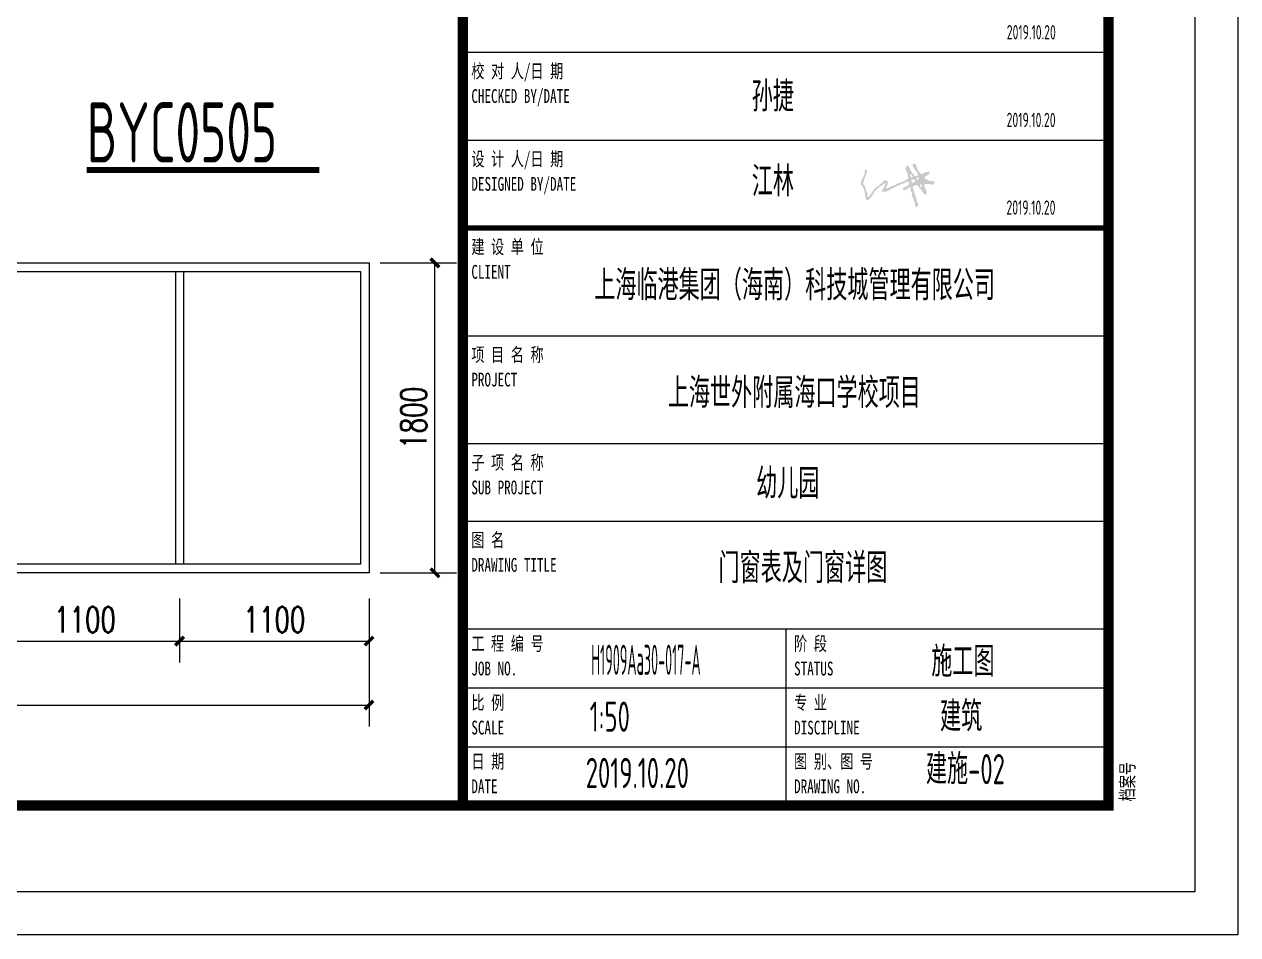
# Model space of a CAD drawing. Header units: millimetres. Extents: x -1048436 to -185795, y -983427 to 400387.
# Drawn here: x -610161 to -603114, y 342011 to 347300 of the extents above; entities that cross this region are included whole.
import ezdxf
from ezdxf.enums import TextEntityAlignment as Align

# ---------------------------------------------------------------- set-up
doc = ezdxf.new("R2010")
doc.units = ezdxf.units.MM
doc.header["$LTSCALE"] = 500
for name, color, linetype in [('2017_11-sheet-R$0$C-SHET-TTLB', 11, 'Continuous'), ('C-SHET-TTLB', 11, 'Continuous'), ('DIM_SYMB', 3, 'Continuous'), ('PUB_DIM', 3, 'Continuous'), ('PUB_TEXT', 7, 'Continuous'), ('建-窗', 135, 'Continuous'), ('通-图框-文字', 4, 'Continuous')]:
    doc.layers.add(name, color=color, linetype=linetype)
doc.styles.add('2017_11-sheet-R$0$SHEET-ECADI', font='simhei.ttf', dxfattribs={"width": 0.7})
doc.styles.add('_TCH_DIM_T3', font='SIMPLEX', dxfattribs={"width": 0.705882, "bigfont": 'GBCBIG'})
doc.styles.add('ECADI', font='hzs.shx', dxfattribs={"width": 0.7, "bigfont": 'hztxt.shx'})
doc.styles.add('XD2008', font='xd-hzs.shx', dxfattribs={"width": 0.7, "bigfont": 'xd-hztxt.shx'})
doc.dimstyles.new('_TCH_ARCH&&50', dxfattribs={"dimtxt": 148.75, "dimasz": 50, "dimexe": 125, "dimexo": 150, "dimgap": 50, "dimtad": 1, "dimdec": 0, "dimzin": 0, "dimdsep": 46, "dimtxsty": '_TCH_DIM_T3', "dimblk": 'ARCHTICK', "dimcen": 0.09, "dimclrt": 7, "dimazin": 2, "dimtfac": 1, "dimtdec": 0, "dimtix": 1, "dimtmove": 2, "dimatfit": 3, "dimldrblk": 'ARCHTICK', "dimfxl": 1, "dimtolj": 1, "dimtzin": 0, "dimarcsym": 0})

# ---------------------------------------------------------------- blocks, each defined once
blk = doc.blocks.new('2017_11-sheet-R', base_point=(415, 5))
at = {"layer": '2017_11-sheet-R$0$C-SHET-TTLB'}
for p, q in [((340.02, 92.53), (415, 92.53)), ((340.02, 82.33), (415, 82.33)), ((340.02, 59.59), (415, 59.59)), ((340.02, 47.07), (415, 47.07)), ((340.02, 38.07), (415, 38.07)), ((340.02, 25.54), (415, 25.54)), ((377.51, 25.54), (377.51, 4.99)), ((340.02, 18.68), (415, 18.68)), ((340.02, 11.85), (415, 11.85))]:
    blk.add_line(p, q, dxfattribs=at)
blk.add_lwpolyline([(340.02, 72.12, 0.6, 0.6, 0), (415.02, 72.12, 0.9, 0.9, 0)], format="xyseb", dxfattribs=at)
at = {"layer": '2017_11-sheet-R$0$C-SHET-TTLB', "style": '2017_11-sheet-R$0$SHEET-ECADI', "width": 0.7}
for s, p in [('校 对 人/日 期', (340.98, 89.54)), ('CHECKED BY/DATE', (340.98, 86.64)), ('设 计 人/日 期', (340.98, 79.33)), ('DESIGNED BY/DATE', (340.98, 76.43)), ('建 设 单 位', (340.98, 69.13)), ('CLIENT', (340.98, 66.22)), ('项 目 名 称', (340.98, 56.6)), ('PROJECT', (340.98, 53.7)), ('子 项 名 称', (340.98, 44.07)), ('SUB PROJECT', (340.98, 41.17)), ('图 名', (340.98, 35.07)), ('DRAWING TITLE', (340.98, 32.17)), ('工 程 编 号', (340.98, 23.03)), ('阶 段', (378.47, 23.03)), ('JOB NO.', (340.98, 20.13)), ('STATUS', (378.47, 20.13)), ('比 例', (340.98, 16.18)), ('专 业', (378.47, 16.18)), ('SCALE', (340.98, 13.27)), ('DISCIPLINE', (378.47, 13.27)), ('日 期', (340.98, 9.34)), ('图 别、图 号', (378.47, 9.34)), ('DATE', (340.98, 6.44)), ('DRAWING NO.', (378.47, 6.44))]:
    blk.add_text(s, height=1.6, dxfattribs=at).set_placement(p)
blk.add_text('档案号', height=1.6, rotation=90, dxfattribs=at).set_placement((417.98, 5.49))
blk = doc.blocks.new('集团图框A1')
at = {"layer": 'C-SHET-TTLB'}
for points in [[(1095.85, -95.53), (1095.85, -699.53), (244.85, -699.53), (244.85, -95.53)], [(1090.85, -100.53), (1090.85, -694.53), (249.85, -694.53), (249.85, -100.53)]]:
    blk.add_lwpolyline(points, close=True, dxfattribs=at)
at = {"layer": 'C-SHET-TTLB', "const_width": 1.2}
blk.add_lwpolyline([(268.25, -110.53), (1080.85, -110.53), (1080.85, -684.53), (268.25, -684.53)], close=True, dxfattribs=at)
at = {"layer": 'C-SHET-TTLB'}
blk.add_lwpolyline([(1005.85, -110.53, 1.2, 1.2, 0), (1005.85, -684.53, 0.9, 0.9, 0)], format="xyseb", dxfattribs=at)
blk.add_blockref('2017_11-sheet-R', (1080.85, -684.53), dxfattribs=at)
at = {"color": 2, "style": 'ECADI', "width": 0.7}
for tag, p in [('序号1', (1009.72, -381.88)), ('记要1', (1037.92, -381.9)), ('日期1', (1073.26, -381.71)), ('序号2', (1009.72, -387.77)), ('记要2', (1037.92, -387.79)), ('日期2', (1073.26, -387.6)), ('序号3', (1009.72, -393.63)), ('记要3', (1037.92, -393.65)), ('日期3', (1073.26, -393.46)), ('日期4', (1073.26, -399.35)), ('序号4', (1009.72, -399.51)), ('记要4', (1037.92, -399.53)), ('合作设计单位', (1042.53, -542.75)), ('审定人', (1041.84, -561.74)), ('审核人', (1041.84, -571.23)), ('设计总负责人', (1041.84, -580.99)), ('专业负责人', (1041.84, -591.72)), ('校对人', (1041.84, -601.96)), ('设计人', (1041.84, -611.83)), ('建设单位上', (1044.38, -619.93)), ('建设单位中', (1044.38, -623.89)), ('建设单位下', (1044.38, -627.74)), ('项目名称上', (1044.35, -632.3)), ('项目名称中', (1044.35, -636.38)), ('项目名称下', (1044.35, -640.33)), ('子项', (1043.59, -646.93)), ('图名上', (1044.47, -653.59)), ('图名中', (1044.47, -657.5)), ('图名下', (1044.47, -661.62)), ('工程编号', (1027.1, -667.58)), ('阶段', (1063.92, -667.61)), ('比例', (1025.96, -674.19)), ('专业', (1063.72, -673.97)), ('日期', (1026.1, -680.73)), ('图别、图号', (1066.05, -680.84))]:
    blk.add_attdef(tag, text='', height=3.5, dxfattribs=at).set_placement(p, align=Align.MIDDLE)
blk = doc.blocks.new('A1')
h = blk.add_hatch(color=256)
h.dxf.hatch_style = 1
h.paths.add_polyline_path([(-608595.99, -640650.32), (-608595.93, -640650.32), (-608595.9, -640650.33), (-608595.84, -640650.35), (-608595.51, -640650.77), (-608595.35, -640650.99), (-608595.02, -640651.42), (-608594.92, -640651.43), (-608594.87, -640651.43), (-608594.78, -640651.39), (-608594.79, -640651.17), (-608594.81, -640651.06), (-608594.84, -640650.84), (-608594.97, -640650.67), (-608595.02, -640650.56), (-608595.05, -640650.35), (-608595.08, -640650.28), (-608595.07, -640650.22), (-608595.02, -640650.17), (-608594.75, -640650.17), (-608594.62, -640650.17), (-608594.35, -640650.17), (-608594.27, -640650.25), (-608594.18, -640650.27), (-608594.07, -640650.23), (-608593.94, -640650.16), (-608593.89, -640650.07), (-608593.86, -640649.93), (-608594.07, -640649.86), (-608594.19, -640649.85), (-608594.41, -640649.86), (-608594.55, -640649.79), (-608594.63, -640649.75), (-608594.77, -640649.68), (-608594.92, -640649.62), (-608594.99, -640649.53), (-608595.02, -640649.38), (-608594.86, -640649.26), (-608594.77, -640649.21), (-608594.59, -640649.13), (-608594.56, -640649.06), (-608594.54, -640649.02), (-608594.5, -640648.95), (-608594.44, -640648.89), (-608594.45, -640648.78), (-608594.53, -640648.74), (-608594.83, -640648.81), (-608594.98, -640648.86), (-608595.26, -640648.98), (-608595.35, -640649.04), (-608595.46, -640649.03), (-608595.53, -640648.95), (-608595.81, -640648.58), (-608595.92, -640648.36), (-608596.05, -640647.91), (-608596.15, -640647.84), (-608596.23, -640647.82), (-608596.35, -640647.85), (-608596.42, -640647.93), (-608596.43, -640648), (-608596.41, -640648.09), (-608596.31, -640648.29), (-608596.26, -640648.39), (-608596.14, -640648.58), (-608595.95, -640648.78), (-608595.88, -640648.92), (-608595.84, -640649.19), (-608595.95, -640649.27), (-608596.01, -640649.29), (-608596.14, -640649.31), (-608596.48, -640648.88), (-608596.63, -640648.64), (-608596.87, -640648.15), (-608596.92, -640648.09), (-608596.98, -640648.07), (-608597.05, -640648.09), (-608597.12, -640648.15), (-608597.15, -640648.18), (-608597.21, -640648.24), (-608597.22, -640648.46), (-608597.19, -640648.58), (-608597.09, -640648.76), (-608597, -640649.07), (-608596.97, -640649.23), (-608596.94, -640649.55), (-608597.46, -640649.86), (-608597.74, -640649.99), (-608598.31, -640650.19), (-608598.37, -640650.28), (-608598.44, -640650.31), (-608598.55, -640650.31), (-608598.79, -640650.43), (-608598.92, -640650.49), (-608599.16, -640650.62), (-608599.24, -640650.63), (-608599.28, -640650.64), (-608599.34, -640650.68), (-608599.39, -640650.72), (-608599.47, -640650.7), (-608599.5, -640650.65), (-608599.49, -640650.54), (-608599.47, -640650.48), (-608599.4, -640650.4), (-608599.32, -640650.2), (-608599.31, -640650.07), (-608599.34, -640649.85), (-608599.47, -640649.79), (-608599.56, -640649.77), (-608599.71, -640649.79), (-608600.07, -640650.13), (-608600.26, -640650.29), (-608600.65, -640650.58), (-608600.9, -640650.83), (-608601.01, -640650.96), (-608601.2, -640651.25), (-608601.27, -640651.29), (-608601.31, -640651.35), (-608601.29, -640651.43), (-608601.39, -640651.56), (-608601.46, -640651.62), (-608601.6, -640651.71), (-608601.69, -640651.57), (-608601.7, -640651.47), (-608601.66, -640651.31), (-608601.82, -640650.96), (-608601.88, -640650.77), (-608601.96, -640650.4), (-608602.08, -640650.31), (-608602.13, -640650.24), (-608602.17, -640650.09), (-608602.02, -640649.6), (-608601.94, -640649.35), (-608601.74, -640648.88), (-608601.72, -640648.73), (-608601.73, -640648.65), (-608601.77, -640648.51), (-608601.81, -640648.47), (-608601.85, -640648.46), (-608601.9, -640648.48), (-608601.96, -640648.65), (-608601.98, -640648.75), (-608601.99, -640648.94), (-608602.07, -640649.13), (-608602.11, -640649.23), (-608602.17, -640649.42), (-608602.34, -640649.71), (-608602.4, -640649.88), (-608602.45, -640650.21), (-608602.24, -640650.48), (-608602.15, -640650.63), (-608602.02, -640650.95), (-608601.95, -640651.36), (-608601.91, -640651.57), (-608601.84, -640651.98), (-608601.75, -640652.05), (-608601.68, -640652.07), (-608601.57, -640652.04), (-608601.23, -640651.71), (-608601.09, -640651.51), (-608600.87, -640651.1), (-608600.47, -640650.69), (-608600.24, -640650.51), (-608599.77, -640650.19), (-608599.73, -640650.12), (-608599.67, -640650.08), (-608599.59, -640650.1), (-608599.56, -640650.17), (-608599.57, -640650.22), (-608599.62, -640650.28), (-608599.7, -640650.38), (-608599.73, -640650.46), (-608599.71, -640650.58), (-608599.82, -640650.69), (-608599.86, -640650.75), (-608599.92, -640650.89), (-608599.98, -640650.95), (-608599.97, -640651.06), (-608599.89, -640651.1), (-608599.56, -640651.08), (-608599.39, -640651.03), (-608599.1, -640650.86), (-608598.66, -640650.64), (-608598.44, -640650.53), (-608598, -640650.31), (-608597.73, -640650.22), (-608597.59, -640650.17), (-608597.33, -640650.04), (-608597.16, -640649.94), (-608597.05, -640649.91), (-608596.84, -640649.92), (-608596.87, -640650), (-608596.85, -640650.08), (-608596.78, -640650.13), (-608597.01, -640650.37), (-608597.15, -640650.47), (-608597.45, -640650.59), (-608597.51, -640650.71), (-608597.55, -640650.77), (-608597.61, -640650.89), (-608597.55, -640650.87), (-608597.5, -640650.88), (-608597.46, -640650.92), (-608597.36, -640650.91), (-608597.31, -640650.9), (-608597.21, -640650.89), (-608597.15, -640650.8), (-608597.1, -640650.76), (-608597, -640650.71), (-608596.88, -640650.63), (-608596.81, -640650.6), (-608596.66, -640650.59), (-608596.66, -640650.74), (-608596.66, -640650.81), (-608596.66, -640650.96), (-608596.62, -640651.03), (-608596.59, -640651.07), (-608596.54, -640651.14), (-608596.49, -640651.3), (-608596.48, -640651.39), (-608596.48, -640651.57), (-608596.27, -640652.06), (-608596.19, -640652.32), (-608596.06, -640652.84), (-608596.06, -640652.91), (-608595.94, -640652.91), (-608595.94, -640652.85), (-608595.85, -640652.82), (-608595.79, -640652.76), (-608595.78, -640652.66), (-608595.76, -640652.57), (-608595.78, -640652.49), (-608595.84, -640652.42), (-608595.93, -640652.24), (-608595.95, -640652.13), (-608595.93, -640651.93), (-608596, -640651.92), (-608596.04, -640651.87), (-608596.03, -640651.81), (-608596.12, -640651.52), (-608596.17, -640651.37), (-608596.27, -640651.08), (-608596.3, -640650.9), (-608596.32, -640650.82), (-608596.39, -640650.65), (-608596.41, -640650.56), (-608596.4, -640650.5), (-608596.36, -640650.41), (-608596.21, -640650.38), (-608596.14, -640650.36)])
h.paths.add_polyline_path([(-608596.48, -640650.04), (-608596.55, -640649.94), (-608596.57, -640649.86), (-608596.54, -640649.74), (-608596.44, -640649.67), (-608596.36, -640649.65), (-608596.24, -640649.68), (-608596.17, -640649.76), (-608596.16, -640649.82), (-608596.17, -640649.92), (-608596.22, -640649.9), (-608596.26, -640649.91), (-608596.3, -640649.95), (-608596.33, -640650.02), (-608596.4, -640650.06)], flags=16)
h.paths.add_polyline_path([(-608596.52, -640649.45), (-608596.6, -640649.43), (-608596.64, -640649.33), (-608596.67, -640649.28), (-608596.72, -640649.19), (-608596.71, -640649.11), (-608596.65, -640649.06), (-608596.57, -640649.07), (-608596.52, -640649.18), (-608596.49, -640649.24), (-608596.42, -640649.34), (-608596.45, -640649.42)], flags=16)
h.paths.add_polyline_path([(-608595.99, -640649.68), (-608595.99, -640649.61), (-608595.99, -640649.57), (-608595.99, -640649.5), (-608595.87, -640649.46), (-608595.81, -640649.44), (-608595.69, -640649.44), (-608595.67, -640649.5), (-608595.69, -640649.55), (-608595.75, -640649.59), (-608595.81, -640649.67), (-608595.89, -640649.7)], flags=16)
h.paths.add_polyline_path([(-608595.58, -640650.36), (-608595.56, -640650.29), (-608595.51, -640650.26), (-608595.46, -640650.24), (-608595.42, -640650.25), (-608595.38, -640650.29), (-608595.32, -640650.39), (-608595.31, -640650.48), (-608595.35, -640650.59), (-608595.43, -640650.52), (-608595.46, -640650.48), (-608595.54, -640650.41)], flags=16)
ref = blk.add_blockref('集团图框A1', (-609654.51, -640037.88))
ref.add_attrib('设计人', '江林', dxfattribs={"color": 2, "height": 3.5, "style": 'ECADI', "width": 0.7}).set_placement((-608612.66, -640649.71), align=Align.MIDDLE)
ref.add_attrib('校对人', '孙捷', dxfattribs={"color": 2, "height": 3.5, "style": 'ECADI', "width": 0.7}).set_placement((-608612.66, -640639.84), align=Align.MIDDLE)
ref.add_attrib('阶段', '施工图', dxfattribs={"color": 2, "height": 3.5, "style": 'ECADI', "width": 0.7}).set_placement((-608590.58, -640705.49), align=Align.MIDDLE)
ref.add_attrib('日期', '2019.10.20', dxfattribs={"color": 2, "height": 3.5, "style": 'ECADI', "width": 0.7}).set_placement((-608628.4, -640718.61), align=Align.MIDDLE)
ref.add_attrib('工程编号', 'H1909Aa30-017-A', dxfattribs={"color": 2, "height": 3.5, "style": 'ECADI', "width": 0.4}).set_placement((-608627.4, -640705.46), align=Align.MIDDLE)
ref.add_attrib('专业', '建筑', dxfattribs={"color": 2, "height": 3.5, "style": 'ECADI', "width": 0.7}).set_placement((-608590.79, -640711.85), align=Align.MIDDLE)
ref.add_attrib('子项', '幼儿园', dxfattribs={"color": 2, "height": 3.5, "style": 'ECADI', "width": 0.7}).set_placement((-608610.92, -640684.81), align=Align.MIDDLE)
ref.add_attrib('项目名称中', '上海世外附属海口学校项目', dxfattribs={"color": 2, "height": 3.5, "style": 'ECADI', "width": 0.7}).set_placement((-608610.16, -640674.26), align=Align.MIDDLE)
ref.add_attrib('建设单位中', '上海临港集团（海南）科技城管理有限公司', dxfattribs={"color": 2, "height": 3.5, "style": 'ECADI', "width": 0.7}).set_placement((-608610.13, -640661.77), align=Align.MIDDLE)
at = {"layer": '通-图框-文字', "style": 'XD2008', "width": 0.7}
for p in [(-608585.49, -640632.55), (-608585.51, -640642.74), (-608585.53, -640652.92)]:
    blk.add_text('2019.10.20', height=1.663, rotation=359.8904, dxfattribs=at).set_placement(p, align=Align.MIDDLE_LEFT)
blk = doc.blocks.new('_ArchTick')
at = {"color": 0, "linetype": 'ByBlock', "const_width": 0.4}
blk.add_lwpolyline([(-0.5, -0.5), (0.5, 0.5)], dxfattribs=at)
blk = doc.blocks.new('*D379')
at = {"layer": 'Defpoints', "color": 0, "transparency": 16777216}
for p in [(-608244.3, 345913.3), (-607776.1, 345913.3), (-608244.3, 344113.3)]:
    blk.add_point(p, dxfattribs=at)
at = {"layer": 'PUB_DIM', "color": 0, "lineweight": -2, "transparency": 16777216}
for p, q in [((-608094.3, 345913.3), (-607651.1, 345913.3)), ((-607776.1, 344113.3), (-607776.1, 345913.3)), ((-608094.3, 344113.3), (-607651.1, 344113.3))]:
    blk.add_line(p, q, dxfattribs=at)
at = {"layer": 'PUB_DIM', "color": 0, "lineweight": -2, "transparency": 16777216, "xscale": 50, "yscale": 50, "zscale": 50}
for p, rotation in [((-607776.1, 345913.3), 90), ((-607776.1, 344113.3), 270)]:
    blk.add_blockref('_ArchTick', p, dxfattribs=dict(at, rotation=rotation))
at = {"layer": 'PUB_DIM', "color": 7, "transparency": 16777216, "insert": (-607900.5, 345013.3), "char_height": 148.75, "attachment_point": 5, "rotation": 90, "style": '_TCH_DIM_T3'}
blk.add_mtext('\\A1;1800', dxfattribs=at)
blk = doc.blocks.new('*D381')
at = {"layer": 'Defpoints', "color": 0, "transparency": 16777216}
for p in [(-615858.8, 343741.8), (-608158.8, 343741.8), (-608158.8, 343345.2)]:
    blk.add_point(p, dxfattribs=at)
at = {"layer": 'PUB_DIM', "color": 0, "lineweight": -2, "transparency": 16777216}
for p, q in [((-615858.8, 343591.8), (-615858.8, 343220.2)), ((-608158.8, 343591.8), (-608158.8, 343220.2)), ((-615858.8, 343345.2), (-608158.8, 343345.2))]:
    blk.add_line(p, q, dxfattribs=at)
at = {"layer": 'PUB_DIM', "color": 0, "lineweight": -2, "transparency": 16777216, "xscale": 50, "yscale": 50, "zscale": 50, "rotation": 180}
blk.add_blockref('_ArchTick', (-615858.8, 343345.2), dxfattribs=at)
at = {"layer": 'PUB_DIM', "color": 0, "lineweight": -2, "transparency": 16777216, "xscale": 50, "yscale": 50, "zscale": 50}
blk.add_blockref('_ArchTick', (-608158.8, 343345.2), dxfattribs=at)
at = {"layer": 'PUB_DIM', "color": 7, "transparency": 16777216, "insert": (-612008.8, 343469.6), "char_height": 148.75, "attachment_point": 5, "style": '_TCH_DIM_T3'}
blk.add_mtext('\\A1;7700', dxfattribs=at)
blk = doc.blocks.new('*D393')
at = {"layer": 'Defpoints', "color": 0, "transparency": 16777216}
for p in [(-610358.8, 344113.3), (-609258.8, 344113.3), (-609258.8, 343716.8)]:
    blk.add_point(p, dxfattribs=at)
at = {"layer": 'PUB_DIM', "color": 0, "lineweight": -2, "transparency": 16777216}
for p, q in [((-610358.8, 343963.3), (-610358.8, 343591.8)), ((-609258.8, 343963.3), (-609258.8, 343591.8)), ((-610358.8, 343716.8), (-609258.8, 343716.8))]:
    blk.add_line(p, q, dxfattribs=at)
at = {"layer": 'PUB_DIM', "color": 0, "lineweight": -2, "transparency": 16777216, "xscale": 50, "yscale": 50, "zscale": 50, "rotation": 180}
blk.add_blockref('_ArchTick', (-610358.8, 343716.8), dxfattribs=at)
at = {"layer": 'PUB_DIM', "color": 0, "lineweight": -2, "transparency": 16777216, "xscale": 50, "yscale": 50, "zscale": 50}
blk.add_blockref('_ArchTick', (-609258.8, 343716.8), dxfattribs=at)
at = {"layer": 'PUB_DIM', "color": 7, "transparency": 16777216, "insert": (-609808.8, 343841.1), "char_height": 148.75, "attachment_point": 5, "style": '_TCH_DIM_T3'}
blk.add_mtext('\\A1;1100', dxfattribs=at)
blk = doc.blocks.new('*D394')
at = {"layer": 'Defpoints', "color": 0, "transparency": 16777216}
for p in [(-609258.8, 344113.3), (-608158.8, 344113.3), (-608158.8, 343716.8)]:
    blk.add_point(p, dxfattribs=at)
at = {"layer": 'PUB_DIM', "color": 0, "lineweight": -2, "transparency": 16777216}
for p, q in [((-609258.8, 343963.3), (-609258.8, 343591.8)), ((-608158.8, 343963.3), (-608158.8, 343591.8)), ((-609258.8, 343716.8), (-608158.8, 343716.8))]:
    blk.add_line(p, q, dxfattribs=at)
at = {"layer": 'PUB_DIM', "color": 0, "lineweight": -2, "transparency": 16777216, "xscale": 50, "yscale": 50, "zscale": 50, "rotation": 180}
blk.add_blockref('_ArchTick', (-609258.8, 343716.8), dxfattribs=at)
at = {"layer": 'PUB_DIM', "color": 0, "lineweight": -2, "transparency": 16777216, "xscale": 50, "yscale": 50, "zscale": 50}
blk.add_blockref('_ArchTick', (-608158.8, 343716.8), dxfattribs=at)
at = {"layer": 'PUB_DIM', "color": 7, "transparency": 16777216, "insert": (-608708.8, 343841.1), "char_height": 148.75, "attachment_point": 5, "style": '_TCH_DIM_T3'}
blk.add_mtext('\\A1;1100', dxfattribs=at)

msp = doc.modelspace()

# ---------------------------------------------------------------- linework, layer by layer
at = {"layer": 'DIM_SYMB', "const_width": 35}
msp.add_lwpolyline([(-609798.5, 346453.7), (-608446.9, 346453.7)], dxfattribs=at)
at = {"layer": '建-窗', "linetype": 'Continuous'}
for points in [[(-622458.4, 345913.3), (-608158.8, 345913.3), (-608158.8, 344113.3), (-622458.4, 344113.3)], [(-622458.4, 345913.3), (-608158.8, 345913.3), (-608158.8, 344113.3), (-622458.4, 344113.3)], [(-622408.4, 345863.3), (-608208.8, 345863.3), (-608208.8, 344163.3), (-622408.4, 344163.3)], [(-610333.8, 345863.3), (-609283.8, 345863.3), (-609283.8, 344163.3), (-610333.8, 344163.3)], [(-609233.8, 345863.3), (-608208.8, 345863.3), (-608208.8, 344163.3), (-609233.8, 344163.3)]]:
    msp.add_lwpolyline(points, close=True, dxfattribs=at)

# ---------------------------------------------------------------- block references
at = {"xscale": 50, "yscale": 50, "zscale": 50}
msp.add_blockref('A1', (29824819.3, 32378881.2), dxfattribs=at)

# ---------------------------------------------------------------- texts
at = {"layer": 'PUB_TEXT', "style": 'XD2008', "width": 0.7}
msp.add_text('BYC0505', height=350, dxfattribs=at).set_placement((-609798.5, 346496.8))
at = {"layer": '通-图框-文字', "style": 'ECADI', "width": 0.7}
for s, p in [('门窗表及门窗详图', (-606129.1, 344053.3)), ('1:50', (-606877.7, 343190)), ('建施-02', (-604924.6, 342885.3))]:
    msp.add_text(s, height=175, dxfattribs=at).set_placement(p)

# ---------------------------------------------------------------- dimensions: what is measured, and where the dimension line sits
at = {"layer": 'PUB_DIM'}
for p1, p2, distance, picture, middle in [((-608244.3, 344113.3), (-608244.3, 345913.3), -468.2, '*D379', (-607900.5, 345013.3)), ((-610358.8, 344113.3), (-609258.8, 344113.3), -396.6, '*D393', (-609808.8, 343841.1)), ((-609258.8, 344113.3), (-608158.8, 344113.3), -396.6, '*D394', (-608708.8, 343841.1)), ((-615858.8, 343741.8), (-608158.8, 343741.8), -396.6, '*D381', (-612008.8, 343469.6))]:
    dim = msp.add_aligned_dim(p1=p1, p2=p2, distance=distance, dimstyle='_TCH_ARCH&&50', dxfattribs=at)
    dim.commit()
    dim.dimension.update_dxf_attribs({"geometry": picture, "text_midpoint": middle})

doc.saveas('drawing.dxf')
